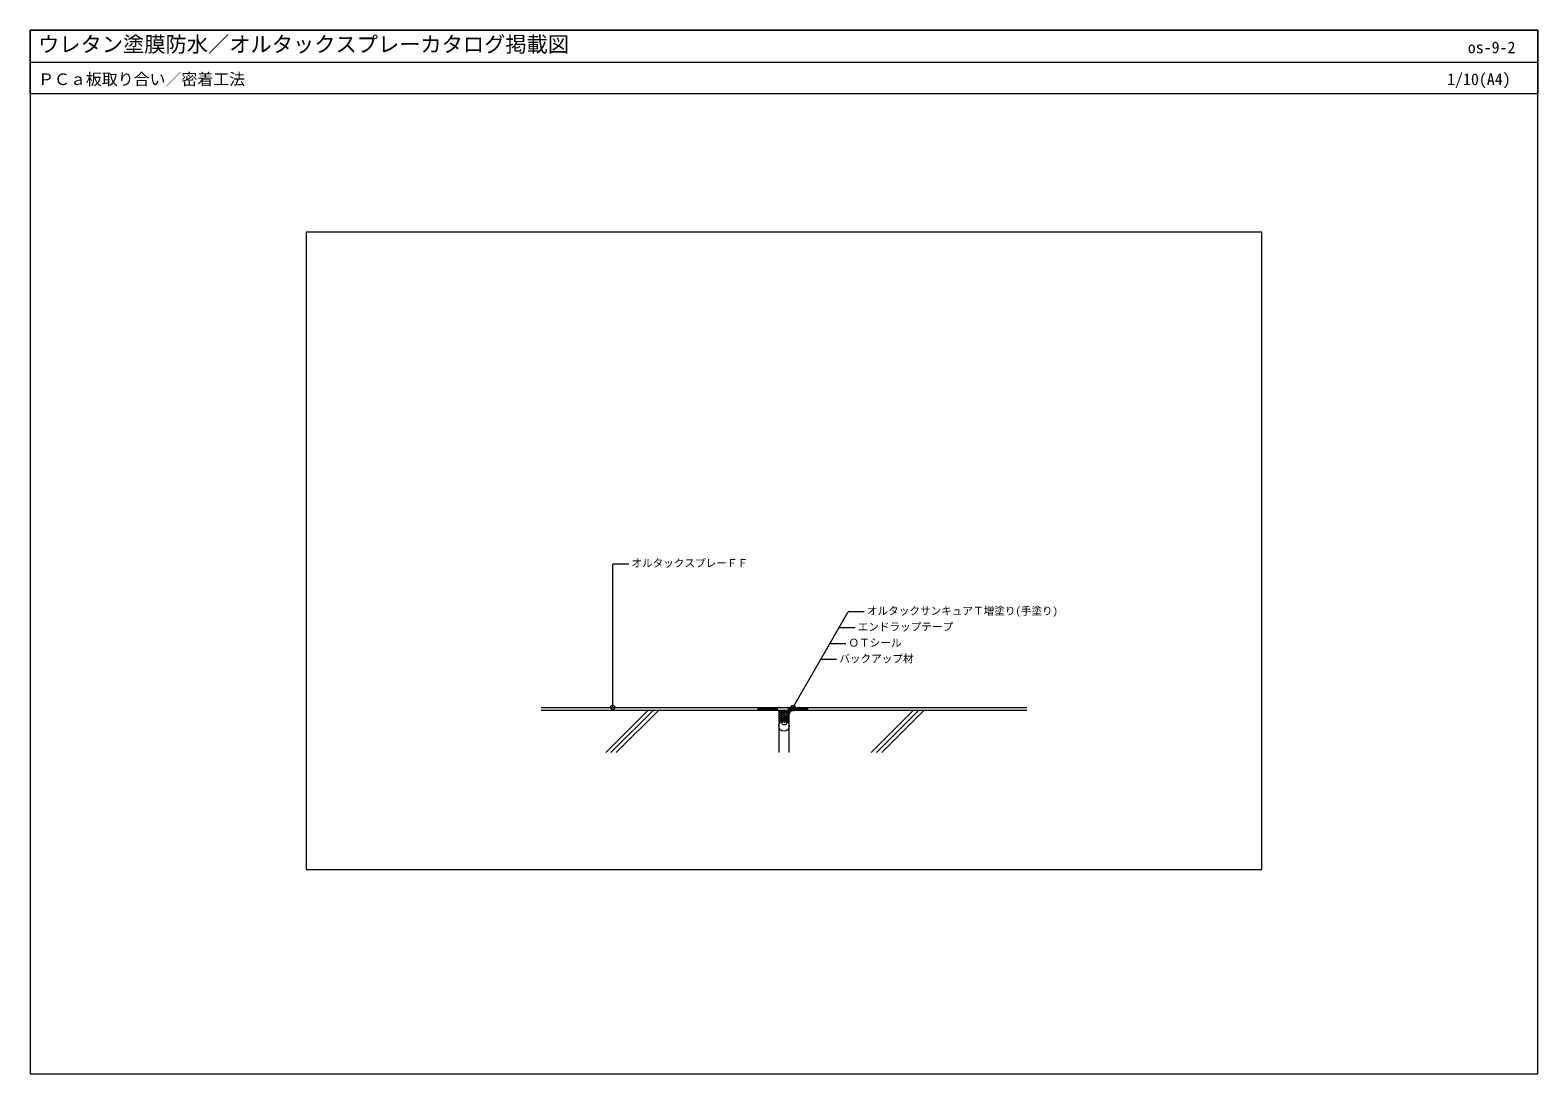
# Model space of a CAD drawing. Units: millimetres, scale not verified. Extents: x -1420 to 1420, y -983 to 983.
import ezdxf
from ezdxf.enums import TextEntityAlignment as Align

# ---------------------------------------------------------------- set-up
doc = ezdxf.new("R2010")
doc.units = ezdxf.units.MM
doc.header["$LTSCALE"] = 3
doc.linetypes.add('USER3', pattern=[19.05, 12.7, -6.35])
for name, color, linetype, lineweight in [('0-0_0', 7, 'Continuous', 18), ('0-1_WAKU', 7, 'Continuous', 18), ('0-4_KUTAI', 3, 'Continuous', 18), ('0-5_BOUSUI', 1, 'Continuous', 18), ('0-6_HATCH', 9, 'Continuous', 18), ('0-9_MOJI', 7, 'Continuous', 18)]:
    doc.layers.add(name, color=color, linetype=linetype, lineweight=lineweight)
doc.styles.add('ＭＳ ゴシック', font='')
doc.styles.get('ＭＳ ゴシック').set_extended_font_data('MS Gothic')

msp = doc.modelspace()

# ---------------------------------------------------------------- linework, layer by layer
at = {"layer": '0-0_0'}
msp.add_line((-1419.787, 922.643), (1420.213, 922.643), dxfattribs=at)
msp.add_lwpolyline([(-899.787, -597.719), (900.213, -597.719), (900.213, 602.281), (-899.787, 602.281)], close=True, dxfattribs=at)
at = {"layer": '0-1_WAKU'}
for points in [[(-1419.787, -982.719), (1420.213, -982.719), (1420.213, 982.643), (-1419.787, 982.643)], [(1420.213, 862.643), (-1419.787, 862.643), (-1419.787, 982.643), (1420.213, 982.643)]]:
    msp.add_lwpolyline(points, close=True, dxfattribs=at)
at = {"layer": '0-4_KUTAI'}
for p, q in [((-457.287, -297.719), (-9.787, -297.719)), ((-9.787, -297.719), (-9.787, -377.719)), ((10.213, -377.719), (10.213, -297.719)), ((10.213, -297.719), (457.713, -297.719))]:
    msp.add_line(p, q, dxfattribs=at)
at = {"layer": '0-5_BOUSUI'}
for p, q in [((-457.287, -292.719), (457.713, -292.719)), ((-9.787, -297.719), (10.213, -297.719))]:
    msp.add_line(p, q, dxfattribs=at)
at = {"layer": '0-5_BOUSUI', "linetype": 'USER3'}
msp.add_line((-49.787, -295.219), (50.213, -295.219), dxfattribs=at)
at = {"layer": '0-5_BOUSUI'}
msp.add_circle((0.213, -327.719), 10, dxfattribs=at)
at = {"layer": '0-6_HATCH'}
for p, q in [((-255.678, -297.719), (-335.678, -377.719)), ((-245.678, -297.719), (-325.678, -377.719)), ((-235.678, -297.719), (-315.678, -377.719)), ((-9.787, -298.283), (-9.223, -297.719)), ((-9.787, -302.773), (-4.733, -297.719)), ((-9.787, -307.264), (-0.243, -297.719)), ((-9.787, -311.754), (4.247, -297.719)), ((-9.787, -316.244), (8.737, -297.719)), ((10.213, -319.66), (-9.787, -299.66)), ((-9.787, -320.734), (10.213, -300.734)), ((5.006, -318.943), (-9.787, -304.15)), ((-0.669, -317.758), (-9.787, -308.64)), ((10.213, -315.17), (-7.237, -297.719)), ((10.213, -310.679), (-2.747, -297.719)), ((-2.723, -318.16), (10.213, -305.224)), ((10.213, -306.189), (1.743, -297.719)), ((2.04, -317.888), (10.213, -309.714)), ((10.213, -301.699), (6.233, -297.719)), ((164.322, -377.719), (244.322, -297.719)), ((174.322, -377.719), (254.322, -297.719)), ((184.322, -377.719), (264.322, -297.719)), ((-4.181, -318.736), (-9.787, -313.13)), ((-6.808, -320.599), (-9.787, -317.62)), ((-8.704, -323.193), (-9.787, -322.11)), ((-9.787, -325.224), (-9.346, -324.783)), ((-9.73, -326.657), (-9.787, -326.6)), ((5.305, -319.113), (10.213, -314.204)), ((7.755, -321.153), (10.213, -318.694)), ((10.213, -324.15), (8.989, -322.926)), ((9.467, -323.93), (10.213, -323.185)), ((10.213, -327.675), (10.213, -327.675))]:
    msp.add_line(p, q, dxfattribs=at)
at = {"layer": '0-9_MOJI'}
for p, q in [((-292.287, -22.719), (-322.287, -22.719)), ((-322.287, -292.719), (-322.287, -22.719)), ((0.624, -321.805), (121.34, -112.719)), ((151.34, -112.719), (121.34, -112.719)), ((134.019, -142.719), (104.019, -142.719)), ((116.699, -172.719), (86.699, -172.719)), ((99.378, -202.719), (69.378, -202.719))]:
    msp.add_line(p, q, dxfattribs=at)
for centre in [(-322.287, -292.719), (5.624, -313.145), (15.974, -295.219), (17.417, -292.719), (0.624, -321.805)]:
    msp.add_circle(centre, 4, dxfattribs=at)

# ---------------------------------------------------------------- texts
at = {"layer": '0-1_WAKU', "style": 'ＭＳ ゴシック'}
for s, height, p in [('ウレタン塗膜防水／オルタックスプレーカタログ掲載図', 29.33, (-1404.787, 932.643)), ('os-9-2', 21.99, (1288.259, 932.643)), ('ＰＣａ板取り合い／密着工法', 21.99, (-1404.787, 872.643)), ('1/10(A4)', 21.99, (1249.274, 872.643))]:
    msp.add_text(s, height=height, dxfattribs=at).set_placement(p, align=Align.BOTTOM_LEFT)
at = {"layer": '0-9_MOJI', "style": 'ＭＳ ゴシック'}
for s, p in [('オルタックスプレーＦＦ', (-287.287, -32.719)), ('オルタックサンキュアＴ増塗り(手塗り)', (156.34, -122.719)), ('エンドラップテープ', (139.019, -152.719)), ('ＯＴシール', (121.699, -182.719)), ('バックアップ材', (104.378, -212.719))]:
    msp.add_text(s, height=14.66, dxfattribs=at).set_placement(p, align=Align.BOTTOM_LEFT)

doc.saveas('drawing.dxf')
